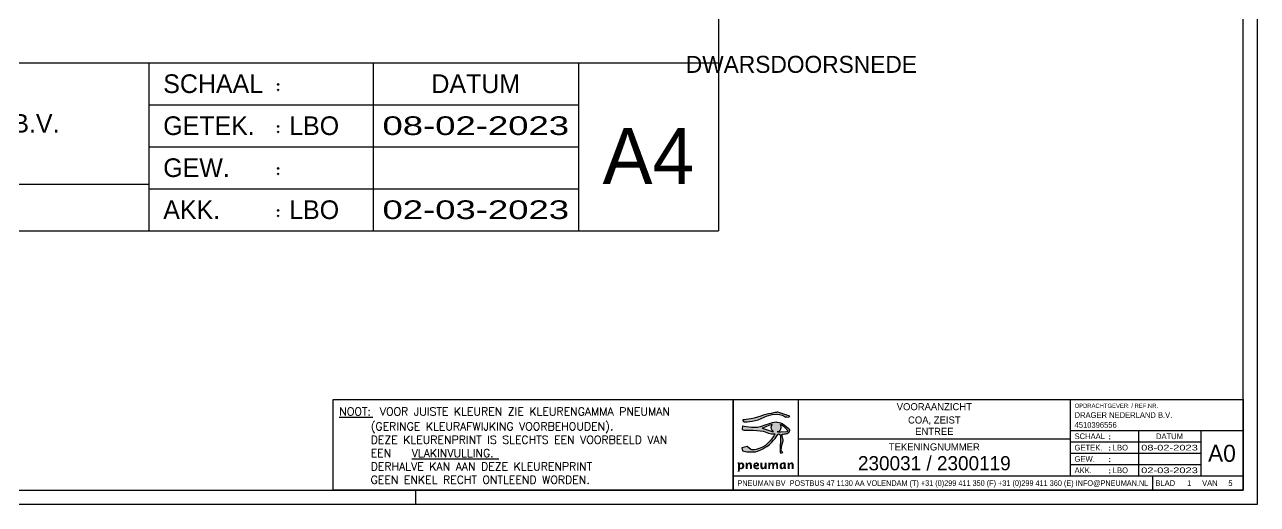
# Model space of a CAD drawing. Header units: millimetres. Extents: x -1269 to 1686, y -428 to 724.
# Drawn here: x 624.4 to 1059.4, y -169.2 to 0 of the extents above; entities that cross this region are included whole.
import ezdxf
from ezdxf.enums import TextEntityAlignment as Align

# ---------------------------------------------------------------- set-up
doc = ezdxf.new("R2010")
doc.units = ezdxf.units.MM
doc.header["$LTSCALE"] = 0.4
for name, color, linetype in [('25', 7, 'Continuous'), ('ELEKTR', 7, 'Continuous'), ('KADER', 7, 'Continuous')]:
    doc.layers.add(name, color=color, linetype=linetype)
doc.styles.add('ROMANC', font='romanc')
doc.styles.add('ROMANS', font='romans')
doc.styles.add('UV55', font='Univers 55 Roman.ttf')

# ---------------------------------------------------------------- blocks, each defined once
blk = doc.blocks.new('KNVAA0')
at = {"layer": 'KADER'}
h = blk.add_hatch(color=256, dxfattribs=at)
edge = h.paths.add_edge_path(flags=16)
edge.add_spline(control_points=[(413.17, -410.47), (413.17, -410.47), (409.25, -409.17), (409.25, -409.17), (409.24, -409.17), (412.38, -407.92), (412.38, -407.92), (412.38, -407.92), (412.81, -407.83), (412.81, -407.83), (412.81, -407.83), (412.36, -408.74), (412.36, -408.74), (412.36, -408.74), (412.53, -409.53), (412.53, -409.53), (412.53, -409.53), (413.23, -410.48), (413.17, -410.47), (413.17, -410.47), (413.17, -410.47), (413.17, -410.47)], knot_values=[0, 0, 0, 0, 1, 1, 1, 2, 2, 2, 3, 3, 3, 4, 4, 4, 5, 5, 5, 6, 6, 6, 7, 7, 7, 7], degree=3, periodic=0)
edge = h.paths.add_edge_path(flags=16)
edge.add_spline(control_points=[(415.84, -410.55), (415.78, -410.56), (414.55, -410.47), (414.61, -410.45)], knot_values=[16, 16, 16, 16, 17, 17, 17, 17], degree=3, periodic=0)
edge.add_spline(control_points=[(414.61, -410.45), (414.61, -410.45), (414.63, -410.45), (414.63, -410.45)], knot_values=[0, 0, 0, 0, 1, 1, 1, 1], degree=3, periodic=0)
edge.add_spline(control_points=[(414.63, -410.45), (414.57, -410.45), (414.57, -410.43), (414.63, -410.42)], knot_values=[1, 1, 1, 1, 2, 2, 2, 2], degree=3, periodic=0)
edge.add_spline(control_points=[(414.63, -410.42), (414.63, -410.42), (415.19, -410.24), (415.19, -410.24)], knot_values=[2, 2, 2, 2, 3, 3, 3, 3], degree=3, periodic=0)
edge.add_spline(control_points=[(415.19, -410.24), (415.25, -410.22), (415.33, -410.16), (415.37, -410.12)], knot_values=[3, 3, 3, 3, 4, 4, 4, 4], degree=3, periodic=0)
edge.add_spline(control_points=[(415.37, -410.12), (415.37, -410.12), (415.74, -409.69), (415.86, -409.37)], knot_values=[4, 4, 4, 4, 5, 5, 5, 5], degree=3, periodic=0)
edge.add_spline(control_points=[(415.86, -409.37), (415.92, -409.2), (415.99, -408.93), (415.99, -408.7), (415.99, -408.36), (415.76, -407.86), (415.76, -407.86)], knot_values=[5, 5, 5, 5, 6, 6, 6, 7, 7, 7, 7], degree=3, periodic=0)
edge.add_spline(control_points=[(415.76, -407.86), (415.74, -407.81), (415.76, -407.78), (415.82, -407.81)], knot_values=[7, 7, 7, 7, 8, 8, 8, 8], degree=3, periodic=0)
edge.add_spline(control_points=[(415.82, -407.81), (415.82, -407.81), (416.35, -408.08), (416.61, -408.3)], knot_values=[8, 8, 8, 8, 9, 9, 9, 9], degree=3, periodic=0)
edge.add_spline(control_points=[(416.61, -408.3), (416.77, -408.43), (417.03, -408.69), (417.3, -408.97)], knot_values=[9, 9, 9, 9, 10, 10, 10, 10], degree=3, periodic=0)
edge.add_spline(control_points=[(417.3, -408.97), (417.35, -409.02), (417.4, -409.07), (417.45, -409.12)], knot_values=[10, 10, 10, 10, 11, 11, 11, 11], degree=3, periodic=0)
edge.add_spline(control_points=[(417.45, -409.12), (417.64, -409.31), (417.77, -409.46), (417.85, -409.55)], knot_values=[11, 11, 11, 11, 12, 12, 12, 12], degree=3, periodic=0)
edge.add_spline(control_points=[(417.85, -409.55), (417.99, -409.7), (418.11, -409.82), (418.17, -409.88)], knot_values=[12, 12, 12, 12, 13, 13, 13, 13], degree=3, periodic=0)
edge.add_spline(control_points=[(418.17, -409.88), (418.2, -409.92), (418.21, -410.01), (418.18, -410.06)], knot_values=[13, 13, 13, 13, 14, 14, 14, 14], degree=3, periodic=0)
edge.add_spline(control_points=[(418.18, -410.06), (418.18, -410.06), (417.93, -410.47), (417.93, -410.47)], knot_values=[14, 14, 14, 14, 15, 15, 15, 15], degree=3, periodic=0)
edge.add_spline(control_points=[(417.93, -410.47), (417.93, -410.47), (415.84, -410.55), (415.84, -410.55)], knot_values=[15, 15, 15, 15, 16, 16, 16, 16], degree=3, periodic=0)
edge = h.paths.add_edge_path()
edge.add_spline(control_points=[(415.65, -417.76), (415.65, -417.76), (415.87, -417.97), (415.87, -417.97)], knot_values=[42, 42, 42, 42, 43, 43, 43, 43], degree=3, periodic=0)
edge.add_spline(control_points=[(415.87, -417.97), (415.93, -418), (416.45, -417.74), (416.48, -417.69)], knot_values=[0, 0, 0, 0, 1, 1, 1, 1], degree=3, periodic=0)
edge.add_spline(control_points=[(416.48, -417.69), (416.48, -417.69), (415.99, -417.13), (415.99, -416.89)], knot_values=[1, 1, 1, 1, 2, 2, 2, 2], degree=3, periodic=0)
edge.add_spline(control_points=[(415.99, -416.89), (415.98, -415.56), (416.6, -413.6), (416.6, -413.6)], knot_values=[2, 2, 2, 2, 3, 3, 3, 3], degree=3, periodic=0)
edge.add_spline(control_points=[(416.6, -413.6), (416.62, -413.54), (416.63, -413.44), (416.62, -413.38)], knot_values=[3, 3, 3, 3, 4, 4, 4, 4], degree=3, periodic=0)
edge.add_spline(control_points=[(416.62, -413.38), (416.62, -413.38), (416.22, -411.41), (416.22, -411.41)], knot_values=[4, 4, 4, 4, 5, 5, 5, 5], degree=3, periodic=0)
edge.add_spline(control_points=[(416.22, -411.41), (416.24, -411.35), (416.3, -411.3), (416.36, -411.29)], knot_values=[5, 5, 5, 5, 6, 6, 6, 6], degree=3, periodic=0)
edge.add_spline(control_points=[(416.36, -411.29), (416.36, -411.29), (416.87, -411.2), (417.55, -411.1)], knot_values=[6, 6, 6, 6, 7, 7, 7, 7], degree=3, periodic=0)
edge.add_spline(control_points=[(417.55, -411.1), (418.23, -410.99), (418.77, -410.58), (418.77, -410.58)], knot_values=[7, 7, 7, 7, 8, 8, 8, 8], degree=3, periodic=0)
edge.add_spline(control_points=[(418.77, -410.58), (418.77, -410.58), (418.97, -409.81), (418.97, -409.81)], knot_values=[8, 8, 8, 8, 9, 9, 9, 9], degree=3, periodic=0)
edge.add_spline(control_points=[(418.97, -409.81), (418.98, -409.79), (418.98, -409.76), (418.98, -409.73)], knot_values=[9, 9, 9, 9, 10, 10, 10, 10], degree=3, periodic=0)
edge.add_spline(control_points=[(418.98, -409.73), (418.47, -409.23), (417.09, -408.04), (416.24, -407.55)], knot_values=[10, 10, 10, 10, 11, 11, 11, 11], degree=3, periodic=0)
edge.add_spline(control_points=[(416.24, -407.55), (416.05, -407.44), (414.32, -407.05), (414.18, -407.06)], knot_values=[11, 11, 11, 11, 12, 12, 12, 12], degree=3, periodic=0)
edge.add_spline(control_points=[(414.18, -407.06), (412.28, -407.12), (410.28, -408.17), (408.53, -408.69)], knot_values=[12, 12, 12, 12, 13, 13, 13, 13], degree=3, periodic=0)
edge.add_spline(control_points=[(408.53, -408.69), (406.14, -409.39), (402.29, -408.44), (402.29, -408.44)], knot_values=[13, 13, 13, 13, 14, 14, 14, 14], degree=3, periodic=0)
edge.add_spline(control_points=[(402.29, -408.44), (402.29, -408.44), (402.14, -409.33), (402.14, -409.33)], knot_values=[14, 14, 14, 14, 15, 15, 15, 15], degree=3, periodic=0)
edge.add_spline(control_points=[(402.14, -409.33), (402.14, -409.37), (402.15, -409.42), (402.17, -409.46)], knot_values=[15, 15, 15, 15, 16, 16, 16, 16], degree=3, periodic=0)
edge.add_spline(control_points=[(402.17, -409.46), (402.17, -409.46), (402.17, -409.46), (402.17, -409.46)], knot_values=[16, 16, 16, 16, 17, 17, 17, 17], degree=3, periodic=0)
edge.add_spline(control_points=[(402.17, -409.46), (402.17, -409.46), (402.43, -409.7), (402.43, -409.7)], knot_values=[17, 17, 17, 17, 18, 18, 18, 18], degree=3, periodic=0)
edge.add_spline(control_points=[(402.43, -409.7), (402.43, -409.7), (402.75, -409.84), (402.75, -409.84)], knot_values=[18, 18, 18, 18, 19, 19, 19, 19], degree=3, periodic=0)
edge.add_spline(control_points=[(402.75, -409.84), (402.75, -409.84), (408.98, -409.75), (410.31, -410.44)], knot_values=[19, 19, 19, 19, 20, 20, 20, 20], degree=3, periodic=0)
edge.add_spline(control_points=[(410.31, -410.44), (411.76, -411.2), (413.61, -411.17), (413.61, -411.17)], knot_values=[20, 20, 20, 20, 21, 21, 21, 21], degree=3, periodic=0)
edge.add_spline(control_points=[(413.61, -411.17), (413.61, -411.17), (413.8, -411.17), (413.8, -411.17)], knot_values=[21, 21, 21, 21, 22, 22, 22, 22], degree=3, periodic=0)
edge.add_spline(control_points=[(413.8, -411.17), (413.8, -411.17), (411.79, -414.37), (410.37, -415.25)], knot_values=[22, 22, 22, 22, 23, 23, 23, 23], degree=3, periodic=0)
edge.add_spline(control_points=[(410.37, -415.25), (407.67, -416.93), (406.18, -416.81), (405.21, -416.69)], knot_values=[23, 23, 23, 23, 24, 24, 24, 24], degree=3, periodic=0)
edge.add_spline(control_points=[(405.21, -416.69), (405.21, -416.69), (404, -415.6), (404, -415.6)], knot_values=[24, 24, 24, 24, 25, 25, 25, 25], degree=3, periodic=0)
edge.add_spline(control_points=[(404, -415.6), (404, -415.6), (402.09, -416.07), (402.09, -416.07)], knot_values=[25, 25, 25, 25, 26, 26, 26, 26], degree=3, periodic=0)
edge.add_spline(control_points=[(402.09, -416.07), (402.09, -416.07), (402.31, -417.12), (402.31, -417.12)], knot_values=[26, 26, 26, 26, 27, 27, 27, 27], degree=3, periodic=0)
edge.add_spline(control_points=[(402.31, -417.12), (402.31, -417.12), (402.31, -417.12), (402.31, -417.12)], knot_values=[27, 27, 27, 27, 28, 28, 28, 28], degree=3, periodic=0)
edge.add_spline(control_points=[(402.31, -417.12), (402.31, -417.12), (403.82, -417.53), (403.82, -417.53)], knot_values=[28, 28, 28, 28, 29, 29, 29, 29], degree=3, periodic=0)
edge.add_spline(control_points=[(403.82, -417.53), (403.82, -417.53), (406.78, -417.49), (406.78, -417.49)], knot_values=[29, 29, 29, 29, 30, 30, 30, 30], degree=3, periodic=0)
edge.add_spline(control_points=[(406.78, -417.49), (406.78, -417.49), (409.12, -416.85), (410.94, -415.55)], knot_values=[30, 30, 30, 30, 31, 31, 31, 31], degree=3, periodic=0)
edge.add_spline(control_points=[(410.94, -415.55), (413.47, -413.73), (414.78, -411.27), (414.78, -411.27)], knot_values=[31, 31, 31, 31, 32, 32, 32, 32], degree=3, periodic=0)
edge.add_spline(control_points=[(414.78, -411.27), (414.81, -411.22), (414.89, -411.18), (414.95, -411.18)], knot_values=[32, 32, 32, 32, 33, 33, 33, 33], degree=3, periodic=0)
edge.add_spline(control_points=[(414.95, -411.18), (414.95, -411.18), (415.39, -411.21), (415.39, -411.21)], knot_values=[33, 33, 33, 33, 34, 34, 34, 34], degree=3, periodic=0)
edge.add_spline(control_points=[(415.39, -411.21), (415.39, -411.32), (415.4, -411.41), (415.4, -411.41)], knot_values=[34, 34, 34, 34, 35, 35, 35, 35], degree=3, periodic=0)
edge.add_spline(control_points=[(415.4, -411.41), (415.4, -411.41), (415.4, -411.41), (415.4, -411.41)], knot_values=[35, 35, 35, 35, 36, 36, 36, 36], degree=3, periodic=0)
edge.add_spline(control_points=[(415.4, -411.41), (415.4, -411.41), (415.4, -411.41), (415.4, -411.41)], knot_values=[36, 36, 36, 36, 37, 37, 37, 37], degree=3, periodic=0)
edge.add_spline(control_points=[(415.4, -411.41), (415.4, -411.41), (415.4, -411.41), (415.4, -411.41)], knot_values=[37, 37, 37, 37, 38, 38, 38, 38], degree=3, periodic=0)
edge.add_spline(control_points=[(415.4, -411.41), (415.4, -411.41), (415.58, -411.48), (415.69, -411.53)], knot_values=[38, 38, 38, 38, 39, 39, 39, 39], degree=3, periodic=0)
edge.add_spline(control_points=[(415.69, -411.53), (415.69, -411.53), (415.61, -417.69), (415.61, -417.69)], knot_values=[39, 39, 39, 39, 40, 40, 40, 40], degree=3, periodic=0)
edge.add_spline(control_points=[(415.61, -417.69), (415.61, -417.69), (415.65, -417.77), (415.65, -417.77)], knot_values=[40, 40, 40, 40, 41, 41, 41, 41], degree=3, periodic=0)
edge.add_spline(control_points=[(415.65, -417.77), (415.65, -417.77), (415.65, -417.76), (415.65, -417.76)], knot_values=[41, 41, 41, 41, 42, 42, 42, 42], degree=3, periodic=0)
edge = h.paths.add_edge_path()
edge.add_spline(control_points=[(418.95, -404.92), (418.95, -404.92), (418.64, -404.83), (418.64, -404.83)], knot_values=[15, 15, 15, 15, 16, 16, 16, 16], degree=3, periodic=0)
edge.add_spline(control_points=[(418.64, -404.83), (418.64, -404.83), (418.63, -404.83), (418.63, -404.83)], knot_values=[0, 0, 0, 0, 1, 1, 1, 1], degree=3, periodic=0)
edge.add_spline(control_points=[(418.63, -404.83), (418.63, -404.83), (414.73, -403.53), (414.73, -403.53)], knot_values=[1, 1, 1, 1, 2, 2, 2, 2], degree=3, periodic=0)
edge.add_spline(control_points=[(414.73, -403.53), (414.67, -403.52), (414.57, -403.52), (414.51, -403.53)], knot_values=[2, 2, 2, 2, 3, 3, 3, 3], degree=3, periodic=0)
edge.add_spline(control_points=[(414.51, -403.53), (414.51, -403.53), (410.69, -404.1), (408.78, -404.85)], knot_values=[3, 3, 3, 3, 4, 4, 4, 4], degree=3, periodic=0)
edge.add_spline(control_points=[(408.78, -404.85), (405.49, -406.16), (402.43, -406.2), (402.43, -406.2)], knot_values=[4, 4, 4, 4, 5, 5, 5, 5], degree=3, periodic=0)
edge.add_spline(control_points=[(402.43, -406.2), (402.37, -406.2), (402.35, -406.24), (402.38, -406.29)], knot_values=[5, 5, 5, 5, 6, 6, 6, 6], degree=3, periodic=0)
edge.add_spline(control_points=[(402.38, -406.29), (402.38, -406.29), (402.57, -406.63), (402.57, -406.63)], knot_values=[6, 6, 6, 6, 7, 7, 7, 7], degree=3, periodic=0)
edge.add_spline(control_points=[(402.57, -406.63), (402.57, -406.63), (402.57, -406.63), (402.57, -406.63)], knot_values=[7, 7, 7, 7, 8, 8, 8, 8], degree=3, periodic=0)
edge.add_spline(control_points=[(402.57, -406.63), (402.57, -406.63), (402.64, -406.75), (402.64, -406.75)], knot_values=[8, 8, 8, 8, 9, 9, 9, 9], degree=3, periodic=0)
edge.add_spline(control_points=[(402.64, -406.75), (402.67, -406.8), (402.74, -406.85), (402.8, -406.85)], knot_values=[9, 9, 9, 9, 10, 10, 10, 10], degree=3, periodic=0)
edge.add_spline(control_points=[(402.8, -406.85), (402.8, -406.85), (406.05, -407.12), (408.9, -405.69)], knot_values=[10, 10, 10, 10, 11, 11, 11, 11], degree=3, periodic=0)
edge.add_spline(control_points=[(408.9, -405.69), (414.79, -402.75), (417.48, -405.21), (417.48, -405.21)], knot_values=[11, 11, 11, 11, 12, 12, 12, 12], degree=3, periodic=0)
edge.add_spline(control_points=[(417.48, -405.21), (417.53, -405.25), (417.93, -405.16), (417.98, -405.13)], knot_values=[12, 12, 12, 12, 13, 13, 13, 13], degree=3, periodic=0)
edge.add_spline(control_points=[(417.98, -405.13), (417.98, -405.13), (418.55, -405.26), (418.55, -405.26)], knot_values=[13, 13, 13, 13, 14, 14, 14, 14], degree=3, periodic=0)
edge.add_spline(control_points=[(418.55, -405.26), (418.61, -405.26), (418.89, -404.99), (418.95, -404.92)], knot_values=[14, 14, 14, 14, 15, 15, 15, 15], degree=3, periodic=0)
h = blk.add_hatch(color=2, dxfattribs=at)
edge = h.paths.add_edge_path(flags=16)
edge.add_spline(control_points=[(401.37, -423.01), (401.46, -423.08), (401.57, -423.12), (401.71, -423.12), (402.09, -423.12), (402.29, -422.61), (402.2, -422.15), (402.16, -421.96), (402.04, -421.77), (401.82, -421.77), (401.55, -421.77), (401.36, -422.05), (401.36, -422.51), (401.36, -422.51), (401.37, -423.01), (401.37, -423.01)], knot_values=[0, 0, 0, 0, 1, 1, 1, 2, 2, 2, 3, 3, 3, 4, 4, 4, 5, 5, 5, 5], degree=3, periodic=0)
edge = h.paths.add_edge_path()
edge.add_spline(control_points=[(400.65, -424.53), (400.65, -424.53), (400.66, -422.16), (400.66, -422.16), (400.66, -421.89), (400.64, -421.48), (400.63, -421.24), (400.63, -421.24), (401.26, -421.24), (401.26, -421.24), (401.26, -421.24), (401.28, -421.6), (401.28, -421.6), (401.28, -421.6), (401.29, -421.6), (401.29, -421.6), (401.44, -421.35), (401.7, -421.21), (401.99, -421.21), (402.51, -421.21), (402.84, -421.62), (402.93, -422.1), (403.08, -422.9), (402.67, -423.64), (401.83, -423.64), (401.64, -423.64), (401.46, -423.6), (401.37, -423.55), (401.37, -423.55), (401.36, -423.55), (401.36, -423.55), (401.36, -423.55), (401.35, -424.53), (401.35, -424.53), (401.35, -424.53), (400.65, -424.53), (400.65, -424.53)], knot_values=[0, 0, 0, 0, 1, 1, 1, 2, 2, 2, 3, 3, 3, 4, 4, 4, 5, 5, 5, 6, 6, 6, 7, 7, 7, 8, 8, 8, 9, 9, 9, 10, 10, 10, 11, 11, 11, 12, 12, 12, 12], degree=3, periodic=0)
h = blk.add_hatch(color=2, dxfattribs=at)
edge = h.paths.add_edge_path()
edge.add_spline(control_points=[(403.42, -423.59), (403.42, -423.59), (403.43, -422.02), (403.43, -422.02), (403.43, -421.72), (403.42, -421.47), (403.41, -421.26), (403.41, -421.26), (404.03, -421.26), (404.03, -421.26), (404.03, -421.26), (404.06, -421.65), (404.06, -421.65), (404.06, -421.65), (404.07, -421.65), (404.07, -421.65), (404.24, -421.35), (404.51, -421.21), (404.83, -421.21), (405.22, -421.21), (405.49, -421.44), (405.56, -421.85), (405.58, -421.95), (405.6, -422.12), (405.6, -422.24), (405.6, -422.24), (405.59, -423.59), (405.59, -423.59), (405.59, -423.59), (404.89, -423.59), (404.89, -423.59), (404.89, -423.59), (404.89, -422.3), (404.89, -422.3), (404.89, -422.22), (404.88, -422.13), (404.87, -422.04), (404.83, -421.88), (404.75, -421.76), (404.57, -421.76), (404.34, -421.76), (404.13, -422.04), (404.13, -422.56), (404.13, -422.56), (404.13, -423.59), (404.13, -423.59), (404.13, -423.59), (403.42, -423.59), (403.42, -423.59)], knot_values=[0, 0, 0, 0, 1, 1, 1, 2, 2, 2, 3, 3, 3, 4, 4, 4, 5, 5, 5, 6, 6, 6, 7, 7, 7, 8, 8, 8, 9, 9, 9, 10, 10, 10, 11, 11, 11, 12, 12, 12, 13, 13, 13, 14, 14, 14, 15, 15, 15, 16, 16, 16, 16], degree=3, periodic=0)
h = blk.add_hatch(color=2, dxfattribs=at)
edge = h.paths.add_edge_path(flags=16)
edge.add_spline(control_points=[(407.5, -421.91), (407.48, -421.79), (407.37, -421.71), (407.21, -421.71), (406.88, -421.71), (406.74, -421.98), (406.73, -422.19), (407.28, -422.2), (407.54, -422.12), (407.5, -421.91), (407.5, -421.91), (407.5, -421.91), (407.5, -421.91)], knot_values=[0, 0, 0, 0, 1, 1, 1, 2, 2, 2, 3, 3, 3, 4, 4, 4, 4], degree=3, periodic=0)
edge = h.paths.add_edge_path()
edge.add_spline(control_points=[(408.16, -423.45), (407.91, -423.59), (407.57, -423.64), (407.3, -423.64), (406.62, -423.64), (406.19, -423.26), (406.08, -422.66), (405.94, -421.95), (406.33, -421.21), (407.2, -421.21), (407.68, -421.21), (408.08, -421.48), (408.17, -421.91), (408.28, -422.5), (407.72, -422.71), (406.76, -422.69), (406.77, -422.76), (406.82, -422.86), (406.88, -422.93), (406.99, -423.04), (407.17, -423.11), (407.37, -423.11), (407.63, -423.11), (407.84, -423.05), (408.02, -422.96), (408.02, -422.96), (408.16, -423.45), (408.16, -423.45)], knot_values=[0, 0, 0, 0, 1, 1, 1, 2, 2, 2, 3, 3, 3, 4, 4, 4, 5, 5, 5, 6, 6, 6, 7, 7, 7, 8, 8, 8, 9, 9, 9, 9], degree=3, periodic=0)
h = blk.add_hatch(color=2, dxfattribs=at)
edge = h.paths.add_edge_path()
edge.add_spline(control_points=[(410.8, -421.26), (410.8, -421.26), (410.79, -422.83), (410.79, -422.83), (410.79, -423.13), (410.8, -423.38), (410.8, -423.59), (410.8, -423.59), (410.18, -423.59), (410.18, -423.59), (410.18, -423.59), (410.15, -423.21), (410.15, -423.21), (410.15, -423.21), (410.14, -423.21), (410.14, -423.21), (409.95, -423.51), (409.69, -423.64), (409.4, -423.64), (409.01, -423.64), (408.74, -423.43), (408.66, -422.99), (408.64, -422.87), (408.62, -422.72), (408.63, -422.56), (408.63, -422.56), (408.64, -421.26), (408.64, -421.26), (408.64, -421.26), (409.34, -421.26), (409.34, -421.26), (409.34, -421.26), (409.33, -422.51), (409.33, -422.51), (409.33, -422.62), (409.34, -422.73), (409.36, -422.82), (409.39, -422.97), (409.47, -423.09), (409.65, -423.09), (409.89, -423.09), (410.09, -422.81), (410.09, -422.34), (410.09, -422.34), (410.09, -421.26), (410.09, -421.26), (410.09, -421.26), (410.8, -421.26), (410.8, -421.26)], knot_values=[0, 0, 0, 0, 1, 1, 1, 2, 2, 2, 3, 3, 3, 4, 4, 4, 5, 5, 5, 6, 6, 6, 7, 7, 7, 8, 8, 8, 9, 9, 9, 10, 10, 10, 11, 11, 11, 12, 12, 12, 13, 13, 13, 14, 14, 14, 15, 15, 15, 16, 16, 16, 16], degree=3, periodic=0)
h = blk.add_hatch(color=2, dxfattribs=at)
edge = h.paths.add_edge_path()
edge.add_spline(control_points=[(411.38, -423.59), (411.38, -423.59), (411.38, -422.02), (411.38, -422.02), (411.39, -421.72), (411.37, -421.47), (411.36, -421.26), (411.36, -421.26), (411.97, -421.26), (411.97, -421.26), (411.97, -421.26), (412, -421.64), (412, -421.64), (412, -421.64), (412.01, -421.64), (412.01, -421.64), (412.17, -421.34), (412.43, -421.21), (412.74, -421.21), (413.13, -421.21), (413.34, -421.45), (413.4, -421.65), (413.56, -421.35), (413.83, -421.21), (414.14, -421.21), (414.51, -421.21), (414.77, -421.44), (414.84, -421.84), (414.86, -421.93), (414.88, -422.12), (414.88, -422.24), (414.88, -422.24), (414.88, -423.59), (414.88, -423.59), (414.88, -423.59), (414.19, -423.59), (414.19, -423.59), (414.19, -423.59), (414.19, -422.32), (414.19, -422.32), (414.19, -422.23), (414.19, -422.13), (414.17, -422.04), (414.14, -421.88), (414.04, -421.76), (413.88, -421.76), (413.65, -421.76), (413.47, -422.07), (413.47, -422.54), (413.47, -422.54), (413.46, -423.59), (413.46, -423.59), (413.46, -423.59), (412.78, -423.59), (412.78, -423.59), (412.78, -423.59), (412.79, -422.31), (412.79, -422.31), (412.79, -422.22), (412.79, -422.13), (412.77, -422.05), (412.74, -421.89), (412.66, -421.76), (412.49, -421.76), (412.25, -421.76), (412.06, -422.09), (412.06, -422.54), (412.06, -422.54), (412.06, -423.59), (412.06, -423.59), (412.06, -423.59), (411.38, -423.59), (411.38, -423.59)], knot_values=[0, 0, 0, 0, 1, 1, 1, 2, 2, 2, 3, 3, 3, 4, 4, 4, 5, 5, 5, 6, 6, 6, 7, 7, 7, 8, 8, 8, 9, 9, 9, 10, 10, 10, 11, 11, 11, 12, 12, 12, 13, 13, 13, 14, 14, 14, 15, 15, 15, 16, 16, 16, 17, 17, 17, 18, 18, 18, 19, 19, 19, 20, 20, 20, 21, 21, 21, 22, 22, 22, 23, 23, 23, 24, 24, 24, 24], degree=3, periodic=0)
h = blk.add_hatch(color=2, dxfattribs=at)
edge = h.paths.add_edge_path(flags=16)
edge.add_spline(control_points=[(416.88, -421.75), (416.82, -421.74), (416.75, -421.73), (416.68, -421.73), (416.23, -421.73), (416, -422.27), (416.08, -422.71), (416.12, -422.93), (416.25, -423.09), (416.44, -423.09), (416.65, -423.09), (416.87, -422.86), (416.87, -422.29), (416.87, -422.29), (416.88, -421.75), (416.88, -421.75)], knot_values=[0, 0, 0, 0, 1, 1, 1, 2, 2, 2, 3, 3, 3, 4, 4, 4, 5, 5, 5, 5], degree=3, periodic=0)
edge = h.paths.add_edge_path()
edge.add_spline(control_points=[(417.02, -423.59), (417, -423.45), (416.99, -423.3), (416.97, -423.13), (416.97, -423.13), (416.96, -423.13), (416.96, -423.13), (416.81, -423.51), (416.53, -423.64), (416.25, -423.64), (415.82, -423.64), (415.46, -423.32), (415.37, -422.83), (415.22, -422.05), (415.6, -421.21), (416.78, -421.21), (417.06, -421.21), (417.38, -421.26), (417.59, -421.32), (417.59, -421.32), (417.57, -422.54), (417.57, -422.54), (417.57, -422.84), (417.61, -423.3), (417.67, -423.59), (417.67, -423.59), (417.02, -423.59), (417.02, -423.59)], knot_values=[0, 0, 0, 0, 1, 1, 1, 2, 2, 2, 3, 3, 3, 4, 4, 4, 5, 5, 5, 6, 6, 6, 7, 7, 7, 8, 8, 8, 9, 9, 9, 9], degree=3, periodic=0)
h = blk.add_hatch(color=2, dxfattribs=at)
edge = h.paths.add_edge_path()
edge.add_spline(control_points=[(418.2, -423.59), (418.2, -423.59), (418.2, -422.02), (418.2, -422.02), (418.2, -421.72), (418.2, -421.47), (418.19, -421.26), (418.19, -421.26), (418.81, -421.26), (418.81, -421.26), (418.81, -421.26), (418.84, -421.65), (418.84, -421.65), (418.84, -421.65), (418.85, -421.65), (418.85, -421.65), (419.02, -421.35), (419.29, -421.21), (419.6, -421.21), (419.99, -421.21), (420.26, -421.44), (420.34, -421.85), (420.36, -421.95), (420.37, -422.12), (420.38, -422.24), (420.38, -422.24), (420.37, -423.59), (420.37, -423.59), (420.37, -423.59), (419.66, -423.59), (419.66, -423.59), (419.66, -423.59), (419.67, -422.3), (419.67, -422.3), (419.67, -422.22), (419.66, -422.13), (419.64, -422.04), (419.61, -421.88), (419.53, -421.76), (419.35, -421.76), (419.12, -421.76), (418.91, -422.04), (418.9, -422.56), (418.9, -422.56), (418.9, -423.59), (418.9, -423.59), (418.9, -423.59), (418.2, -423.59), (418.2, -423.59)], knot_values=[0, 0, 0, 0, 1, 1, 1, 2, 2, 2, 3, 3, 3, 4, 4, 4, 5, 5, 5, 6, 6, 6, 7, 7, 7, 8, 8, 8, 9, 9, 9, 10, 10, 10, 11, 11, 11, 12, 12, 12, 13, 13, 13, 14, 14, 14, 15, 15, 15, 16, 16, 16, 16], degree=3, periodic=0)
at = {"layer": 'KADER', "color": 2}
for p, q in [((584, -436), (584, 404)), ((518, -410), (579, -410)), ((542, -410), (542, -426)), ((564, -410), (564, -426)), ((518, -414), (564, -414)), ((518, -418), (564, -418)), ((518, -422), (564, -422)), ((547, -426), (547, -431)), ((287, -436), (287, -431)), ((-604, -436), (584, -436))]:
    blk.add_line(p, q, dxfattribs=at)
at = {"layer": 'KADER', "color": 3}
for p, q in [((579, -431), (579, 399)), ((422, -399), (422, -426)), ((518, -426), (518, -399)), ((518, -413), (422, -413)), ((399, -426), (579, -426)), ((-579, -431), (579, -431))]:
    blk.add_line(p, q, dxfattribs=at)
blk.add_lwpolyline([(399, -399), (579, -399), (579, -431), (399, -431)], close=True, dxfattribs=at)
at = {"layer": 'KADER', "color": 7}
for points in [[(414.51, -403.53), (414.51, -403.53), (410.69, -404.1), (408.78, -404.85)], [(408.9, -405.69), (414.79, -402.75), (417.48, -405.21), (417.48, -405.21)], [(414.73, -403.53), (414.67, -403.52), (414.57, -403.52), (414.51, -403.53)], [(418.63, -404.83), (418.63, -404.83), (414.73, -403.53), (414.73, -403.53)], [(402.29, -408.44), (402.29, -408.44), (402.14, -409.33), (402.14, -409.33)], [(408.53, -408.69), (406.14, -409.39), (402.29, -408.44), (402.29, -408.44)], [(402.43, -406.2), (402.37, -406.2), (402.35, -406.24), (402.38, -406.29)], [(402.38, -406.29), (402.38, -406.29), (402.57, -406.63), (402.57, -406.63)], [(408.78, -404.85), (405.49, -406.16), (402.43, -406.2), (402.43, -406.2)], [(402.57, -406.63), (402.57, -406.63), (402.57, -406.63), (402.57, -406.63)], [(402.57, -406.63), (402.57, -406.63), (402.64, -406.75), (402.64, -406.75)], [(402.64, -406.75), (402.67, -406.8), (402.74, -406.85), (402.8, -406.85)], [(402.8, -406.85), (402.8, -406.85), (406.05, -407.12), (408.9, -405.69)], [(414.18, -407.06), (412.28, -407.12), (410.28, -408.17), (408.53, -408.69)], [(416.24, -407.55), (416.05, -407.44), (414.32, -407.05), (414.18, -407.06)], [(415.76, -407.86), (415.74, -407.81), (415.76, -407.78), (415.82, -407.81)], [(415.82, -407.81), (415.82, -407.81), (416.35, -408.08), (416.61, -408.3)], [(418.98, -409.73), (418.47, -409.23), (417.09, -408.04), (416.24, -407.55)], [(416.61, -408.3), (416.77, -408.43), (417.03, -408.69), (417.3, -408.97)], [(417.48, -405.21), (417.53, -405.25), (417.93, -405.16), (417.98, -405.13)], [(417.98, -405.13), (417.98, -405.13), (418.55, -405.26), (418.55, -405.26)], [(418.55, -405.26), (418.61, -405.26), (418.89, -404.99), (418.95, -404.92)], [(418.64, -404.83), (418.64, -404.83), (418.63, -404.83), (418.63, -404.83)], [(418.95, -404.92), (418.95, -404.92), (418.64, -404.83), (418.64, -404.83)], [(402.14, -409.33), (402.14, -409.37), (402.15, -409.42), (402.17, -409.46)], [(402.17, -409.46), (402.17, -409.46), (402.17, -409.46), (402.17, -409.46)], [(402.17, -409.46), (402.17, -409.46), (402.43, -409.7), (402.43, -409.7)], [(402.43, -409.7), (402.43, -409.7), (402.75, -409.84), (402.75, -409.84)], [(402.75, -409.84), (402.75, -409.84), (408.98, -409.75), (410.31, -410.44)], [(410.31, -410.44), (411.76, -411.2), (413.61, -411.17), (413.61, -411.17)], [(413.8, -411.17), (413.8, -411.17), (411.79, -414.37), (410.37, -415.25)], [(410.94, -415.55), (413.47, -413.73), (414.78, -411.27), (414.78, -411.27)], [(413.61, -411.17), (413.61, -411.17), (413.8, -411.17), (413.8, -411.17)], [(415.84, -410.55), (415.78, -410.56), (414.55, -410.47), (414.61, -410.45)], [(414.63, -410.45), (414.57, -410.45), (414.57, -410.43), (414.63, -410.42)], [(414.61, -410.45), (414.61, -410.45), (414.63, -410.45), (414.63, -410.45)], [(414.63, -410.42), (414.63, -410.42), (415.19, -410.24), (415.19, -410.24)], [(414.78, -411.27), (414.81, -411.22), (414.89, -411.18), (414.95, -411.18)], [(414.95, -411.18), (414.95, -411.18), (415.39, -411.21), (415.39, -411.21)], [(415.19, -410.24), (415.25, -410.22), (415.33, -410.16), (415.37, -410.12)], [(415.37, -410.12), (415.37, -410.12), (415.74, -409.69), (415.86, -409.37)], [(415.39, -411.21), (415.39, -411.32), (415.4, -411.41), (415.4, -411.41)], [(415.4, -411.41), (415.4, -411.41), (415.4, -411.41), (415.4, -411.41)], [(415.4, -411.41), (415.4, -411.41), (415.4, -411.41), (415.4, -411.41)], [(415.4, -411.41), (415.4, -411.41), (415.4, -411.41), (415.4, -411.41)], [(415.4, -411.41), (415.4, -411.41), (415.58, -411.48), (415.69, -411.53)], [(415.69, -411.53), (415.69, -411.53), (415.61, -417.69), (415.61, -417.69)], [(417.93, -410.47), (417.93, -410.47), (415.84, -410.55), (415.84, -410.55)], [(416.22, -411.41), (416.24, -411.35), (416.3, -411.3), (416.36, -411.29)], [(416.62, -413.38), (416.62, -413.38), (416.22, -411.41), (416.22, -411.41)], [(416.36, -411.29), (416.36, -411.29), (416.87, -411.2), (417.55, -411.1)], [(417.3, -408.97), (417.35, -409.02), (417.4, -409.07), (417.45, -409.12)], [(417.45, -409.12), (417.64, -409.31), (417.77, -409.46), (417.85, -409.55)], [(417.55, -411.1), (418.23, -410.99), (418.77, -410.58), (418.77, -410.58)], [(417.85, -409.55), (417.99, -409.7), (418.11, -409.82), (418.17, -409.88)], [(418.18, -410.06), (418.18, -410.06), (417.93, -410.47), (417.93, -410.47)], [(418.17, -409.88), (418.2, -409.92), (418.21, -410.01), (418.18, -410.06)], [(418.77, -410.58), (418.77, -410.58), (418.97, -409.81), (418.97, -409.81)], [(418.97, -409.81), (418.98, -409.79), (418.98, -409.76), (418.98, -409.73)], [(404, -415.6), (404, -415.6), (402.09, -416.07), (402.09, -416.07)], [(402.09, -416.07), (402.09, -416.07), (402.31, -417.12), (402.31, -417.12)], [(402.31, -417.12), (402.31, -417.12), (402.31, -417.12), (402.31, -417.12)], [(402.31, -417.12), (402.31, -417.12), (403.82, -417.53), (403.82, -417.53)], [(403.82, -417.53), (403.82, -417.53), (406.78, -417.49), (406.78, -417.49)], [(405.21, -416.69), (405.21, -416.69), (404, -415.6), (404, -415.6)], [(410.37, -415.25), (407.67, -416.93), (406.18, -416.81), (405.21, -416.69)], [(406.78, -417.49), (406.78, -417.49), (409.12, -416.85), (410.94, -415.55)], [(415.99, -416.89), (415.98, -415.56), (416.6, -413.6), (416.6, -413.6)], [(416.48, -417.69), (416.48, -417.69), (415.99, -417.13), (415.99, -416.89)], [(416.6, -413.6), (416.62, -413.54), (416.63, -413.44), (416.62, -413.38)], [(415.61, -417.69), (415.61, -417.69), (415.65, -417.77), (415.65, -417.77)], [(415.65, -417.77), (415.65, -417.77), (415.65, -417.76), (415.65, -417.76)], [(415.65, -417.76), (415.65, -417.76), (415.87, -417.97), (415.87, -417.97)], [(415.87, -417.97), (415.93, -418), (416.45, -417.74), (416.48, -417.69)]]:
    blk.add_open_spline(points, degree=3, dxfattribs=at)
for points, knots in [([(413.17, -410.47), (413.17, -410.47), (409.25, -409.17), (409.25, -409.17), (409.24, -409.17), (412.38, -407.92), (412.38, -407.92), (412.38, -407.92), (412.81, -407.83), (412.81, -407.83), (412.81, -407.83), (412.36, -408.74), (412.36, -408.74), (412.36, -408.74), (412.53, -409.53), (412.53, -409.53), (412.53, -409.53), (413.23, -410.48), (413.17, -410.47), (413.17, -410.47), (413.17, -410.47), (413.17, -410.47)], [0, 0, 0, 0, 1, 1, 1, 2, 2, 2, 3, 3, 3, 4, 4, 4, 5, 5, 5, 6, 6, 6, 7, 7, 7, 7]), ([(415.86, -409.37), (415.92, -409.2), (415.99, -408.93), (415.99, -408.7), (415.99, -408.36), (415.76, -407.86), (415.76, -407.86)], [5, 5, 5, 5, 6, 6, 6, 7, 7, 7, 7])]:
    blk.add_open_spline(points, degree=3, knots=knots, dxfattribs=at)
at = {"layer": 'KADER', "color": 2, "style": 'UV55'}
for s, height, p in [('VOORAANZICHT', 2.5, (470, -402.81)), ('DATUM', 2, (553, -413)), ('TEKENINGNUMMER', 2.5, (470, -417))]:
    blk.add_text(s, height=height, dxfattribs=at).set_placement(p, align=Align.CENTER)
at = {"layer": 'KADER', "color": 2}
for s, height, style, p in [('OPDRACHTGEVER: / REF.NR.', 1.5, 'UV55', (519.5, -402)), ('SCHAAL', 2, 'UV55', (519.5, -413)), (':', 1.8, 'ROMANC', (531.5, -413)), ('GETEK.', 2, 'UV55', (519.5, -417)), (':', 1.8, 'ROMANC', (531.5, -417)), ('GEW.', 2, 'UV55', (519.5, -421)), (':', 1.8, 'ROMANC', (531.5, -421)), ('AKK.', 2, 'UV55', (519.5, -425)), (':', 1.8, 'ROMANC', (531.5, -425)), ('BLAD ', 2, 'UV55', (548, -429.5)), ('VAN ', 2, 'UV55', (564.5, -429.5))]:
    blk.add_text(s, height=height, dxfattribs=dict(at, style=style)).set_placement(p)
at = {"layer": 'KADER', "color": 2, "style": 'UV55'}
blk.add_text('A0', height=6, dxfattribs=at).set_placement((571.5, -418), align=Align.MIDDLE_CENTER)
at = {"layer": 'KADER', "color": 2, "style": 'UV55', "width": 0.91802}
blk.add_text('PNEUMAN BV  POSTBUS 47 1130 AA VOLENDAM (T) +31 (0)299 411 350 (F) +31 (0)299 411 360 (E) INFO@PNEUMAN.NL', height=2, dxfattribs=at).set_placement((400.5, -429.5), (545.5, -429.5), align=Align.FIT)
at = {"layer": 'KADER', "color": 2, "style": 'UV55', "flags": 8}
for tag, p in [('DEBITEUR', (519.5, -405.5)), ('KENMERK', (519.5, -409)), ('SCHAAL', (533, -413)), ('GETEKEND', (533, -417)), ('GEWIJZIGD', (533, -421)), ('AKKOORD', (533, -425))]:
    blk.add_attdef(tag, p, '', height=2, dxfattribs=at)
at = {"layer": 'KADER', "color": 3, "style": 'UV55', "flags": 8}
for tag, height, p in [('PROJECT-1', 2.5, (470, -407.5)), ('PROJECT-2', 2.5, (470, -411.5)), ('OBJECT/PROJECT', 5, (470, -424))]:
    blk.add_attdef(tag, text='', height=height, dxfattribs=at).set_placement(p, align=Align.CENTER)
at = {"layer": 'KADER', "color": 2, "style": 'UV55', "flags": 8}
for tag, width, p, p2 in [('TEKEN-DATUM', 0.977593, (543, -417), (563, -417)), ('WIJZIG-DATUM', 0.948929, (543, -421), (563, -421)), ('AKKOORD-DATUM', 0.792647, (543, -425), (563, -425))]:
    blk.add_attdef(tag, text='', height=2, dxfattribs=dict(at, width=width)).set_placement(p, p2, align=Align.FIT)
for tag, p in [('BLADNUMMER', (560, -429.5)), ('AANTAL-BLADEN', (574.5, -429.5))]:
    blk.add_attdef(tag, text='', height=2, dxfattribs=at).set_placement(p, align=Align.CENTER)
blk = doc.blocks.new('kleurnoot')
at = {"layer": 'KADER', "color": 7}
for p, q in [((-147.69, 27.37), (-135.12, 27.37)), ((-120.54, 11.8), (-87.83, 11.8))]:
    blk.add_line(p, q, dxfattribs=at)
at = {"layer": 'KADER', "color": 3}
blk.add_lwpolyline([(0, 0), (-150, 0), (-150, 34), (0, 34)], close=True, dxfattribs=at)
at = {"layer": 'KADER', "color": 7, "style": 'ROMANS'}
for s, p in [('NOOT:', (-147.69, 27.97)), (' VOOR JUISTE KLEUREN ZIE KLEURENGAMMA PNEUMAN', (-134.54, 27.97)), ('     (GERINGE KLEURAFWIJKING VOORBEHOUDEN).', (-147.12, 22.4)), ('     DEZE KLEURENPRINT IS SLECHTS EEN VOORBEELD VAN', (-147.12, 17.4)), ('     EEN ', (-147.12, 12.4)), ('VLAKINVULLING.', (-120.54, 12.4)), ('     DERHALVE KAN AAN DEZE KLEURENPRINT ', (-147.12, 7.4)), ('     GEEN ENKEL RECHT ONTLEEND WORDEN.      ', (-147.12, 2.4))]:
    blk.add_text(s, height=3, dxfattribs=at).set_placement(p)
blk = doc.blocks.new('KNKCA4')
at = {"layer": 'ELEKTR', "color": 3}
for p, q in [((2606.7, 1500), (2606.7, -1792.7)), ((-2606.7, -1463.4), (2606.7, -1463.4)), ((1490.9, -1792.7), (1490.9, -1463.4)), ((-2306.9, -1701.2), (1490.9, -1701.2)), ((-2606.7, -1792.7), (2606.7, -1792.7))]:
    blk.add_line(p, q, dxfattribs=at)
at = {"layer": 'ELEKTR', "color": 2}
for p, q in [((1929.9, -1463.4), (1929.9, -1792.7)), ((2332.3, -1463.4), (2332.3, -1792.7)), ((1490.9, -1545.7), (2332.3, -1545.7)), ((1490.9, -1628), (2332.3, -1628)), ((1490.9, -1710.4), (2332.3, -1710.4))]:
    blk.add_line(p, q, dxfattribs=at)
for s, height, style, p in [('SCHAAL', 36.59, 'UV55', (1518.3, -1522.9)), (':', 32.9, 'ROMANC', (1737.8, -1522.9)), ('GETEK.', 36.59, 'UV55', (1518.3, -1605.2)), (':', 32.9, 'ROMANC', (1737.8, -1605.2)), ('GEW.', 36.59, 'UV55', (1518.3, -1687.5)), (':', 32.9, 'ROMANC', (1737.8, -1687.5)), ('AKK.', 36.59, 'UV55', (1518.3, -1769.8)), (':', 32.9, 'ROMANC', (1737.8, -1769.8))]:
    blk.add_text(s, height=height, dxfattribs=dict(at, style=style)).set_placement(p)
at = {"layer": 'ELEKTR', "color": 2, "style": 'UV55'}
blk.add_text('DATUM', height=36.59, dxfattribs=at).set_placement((2131.1, -1522.9), align=Align.CENTER)
blk.add_text('A4', height=109.76, dxfattribs=at).set_placement((2469.5, -1646.3), align=Align.MIDDLE_CENTER)
at = {"layer": 'ELEKTR', "color": 2, "style": 'UV55', "flags": 8}
for tag, p in [('SCHAAL', (1765.2, -1522.9)), ('DEBITEUR', (684.2, -1600.6)), ('GETEKEND', (1765.2, -1605.2)), ('KENMERK', (684.2, -1664.6)), ('GEWIJZIGD', (1765.2, -1687.5)), ('AKKOORD', (1765.2, -1769.8))]:
    blk.add_attdef(tag, p, '', height=36.6, dxfattribs=at)
at = {"layer": 'ELEKTR', "color": 3, "style": 'UV55', "flags": 8}
for tag, height, p in [('PROJECT-1', 45.7, (-1426.8, -1604)), ('OBJECT/PROJECT', 91.5, (54.9, -1664.6)), ('PROJECT-2', 45.7, (-1426.8, -1677.2))]:
    blk.add_attdef(tag, text='', height=height, dxfattribs=at).set_placement(p, align=Align.CENTER)
at = {"layer": 'ELEKTR', "color": 2, "style": 'UV55', "flags": 8}
for tag, width, p, p2 in [('TEKEN-DATUM', 0.977593, (1948.2, -1605.2), (2314, -1605.2)), ('WIJZIG-DATUM', 0.948929, (1948.2, -1687.5), (2314, -1687.5)), ('AKKOORD-DATUM', 0.792647, (1948.2, -1769.8), (2314, -1769.8))]:
    blk.add_attdef(tag, text='', height=36.6, dxfattribs=dict(at, width=width)).set_placement(p, p2, align=Align.FIT)
for tag, p in [('BLADNUMMER', (894.6, -1765.2)), ('AANTAL-BLADEN', (1159.8, -1765.2))]:
    blk.add_attdef(tag, text='', height=36.6, dxfattribs=at).set_placement(p, align=Align.CENTER)

msp = doc.modelspace()

# ---------------------------------------------------------------- block references
at = {"layer": '25'}
ref = msp.add_blockref('KNVAA0', (475.427, 266.814), dxfattribs=at)
ref.add_attrib('AANTAL-BLADEN', '5', dxfattribs={"layer": 'KADER', "color": 2, "height": 2, "style": 'UV55'}).set_placement((1049.927, -162.686), align=Align.CENTER)
ref.add_attrib('BLADNUMMER', '1', dxfattribs={"layer": 'KADER', "color": 2, "height": 2, "style": 'UV55'}).set_placement((1035.427, -162.686), align=Align.CENTER)
ref.add_attrib('AKKOORD-DATUM', '02-03-2023', dxfattribs={"layer": 'KADER', "color": 2, "height": 2, "style": 'UV55', "width": 1.411798}).set_placement((1018.427, -158.186), (1038.427, -158.186), align=Align.FIT)
ref.add_attrib('AKKOORD', 'LBO', (1008.427, -158.186), dxfattribs={"layer": 'KADER', "color": 2, "height": 2, "style": 'UV55'})
ref.add_attrib('TEKEN-DATUM', '08-02-2023', dxfattribs={"layer": 'KADER', "color": 2, "height": 2, "style": 'UV55', "width": 1.411798}).set_placement((1018.427, -150.186), (1038.427, -150.186), align=Align.FIT)
ref.add_attrib('GETEKEND', 'LBO', (1008.427, -150.186), dxfattribs={"layer": 'KADER', "color": 2, "height": 2, "style": 'UV55'})
ref.add_attrib('PROJECT-2', 'ENTREE', dxfattribs={"layer": 'KADER', "color": 3, "height": 2.5, "style": 'UV55'}).set_placement((945.429, -144.686), align=Align.CENTER)
ref.add_attrib('PROJECT-1', 'COA, ZEIST', dxfattribs={"layer": 'KADER', "color": 3, "height": 2.5, "style": 'UV55'}).set_placement((945.429, -140.686), align=Align.CENTER)
ref.add_attrib('KENMERK', '4510396556', (994.927, -142.186), dxfattribs={"layer": 'KADER', "color": 2, "height": 2, "style": 'UV55'})
ref.add_attrib('DEBITEUR', 'DRAGER NEDERLAND B.V.', (994.927, -138.686), dxfattribs={"layer": 'KADER', "color": 2, "height": 2, "style": 'UV55'})
ref.add_attrib('OBJECT/PROJECT', '230031 / 2300119', dxfattribs={"layer": 'KADER', "color": 3, "height": 5, "style": 'UV55'}).set_placement((945.427, -157.186), align=Align.CENTER)
ref = msp.add_blockref('KNKCA4', (400, 250), dxfattribs=dict(at, xscale=0.18, yscale=0.18, zscale=0.18))
ref.add_attrib('DEBITEUR', 'DRAGER NEDERLAND B.V.', (523.153, -38.11), dxfattribs={"layer": 'ELEKTR', "color": 2, "height": 6.58537, "style": 'UV55'})
ref.add_attrib('GETEKEND', 'LBO', (717.744, -38.933), dxfattribs={"layer": 'ELEKTR', "color": 2, "height": 6.5854, "style": 'UV55'})
ref.add_attrib('TEKEN-DATUM', '08-02-2023', dxfattribs={"layer": 'ELEKTR', "color": 2, "height": 6.5854, "style": 'UV55', "width": 1.411798}).set_placement((750.671, -38.933), (816.524, -38.933), align=Align.FIT)
ref.add_attrib('AKKOORD', 'LBO', (717.744, -68.567), dxfattribs={"layer": 'ELEKTR', "color": 2, "height": 6.5854, "style": 'UV55'})
ref.add_attrib('AKKOORD-DATUM', '02-03-2023', dxfattribs={"layer": 'ELEKTR', "color": 2, "height": 6.5854, "style": 'UV55', "width": 1.411798}).set_placement((750.671, -68.567), (816.524, -68.567), align=Align.FIT)
at = {"layer": '25', "xscale": 0.941176470588232, "yscale": 0.941176470588232, "zscale": 0.941176470588232}
msp.add_blockref('kleurnoot', (874.427, -164.186), dxfattribs=at)

# ---------------------------------------------------------------- texts
at = {"layer": 'KADER', "style": 'UV55'}
msp.add_text('DWARSDOORSNEDE', height=6, dxfattribs=at).set_placement((898.5, -14), align=Align.MIDDLE)

doc.saveas('drawing.dxf')
